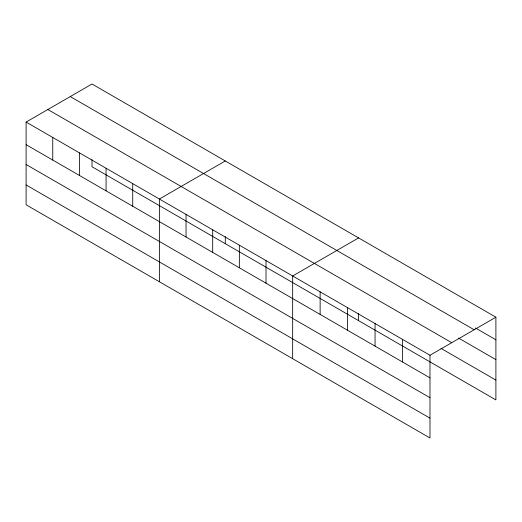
<?xml version="1.0" encoding="UTF-8"?>
<svg xmlns="http://www.w3.org/2000/svg" width="522" height="522" viewBox="0 0 522 522"><rect width="100%" height="100%" fill="white"/><g stroke="black" fill="none" stroke-linecap="round" stroke-linejoin="round"><path stroke-width="0.78" d="M26.1 122.076L429.984 355.254L429.984 437.984L26.1 204.8L26.1 122.076L92.016 84.016L495.9 317.2L495.9 399.924L92.016 166.746L92.016 159.601M225.295 160.965L159.38 199.026L159.38 281.75M358.581 237.921L292.666 275.975L292.666 358.699M429.984 355.254L495.9 317.2M475.477 328.005L495.9 339.796M70.261 96.577L474.146 329.76M458.577 338.093L495.9 359.638M47.854 109.516L451.739 342.7M440.973 348.37L495.9 380.081M26.1 144.672L429.984 377.85M26.1 164.515L429.984 397.692M26.1 184.958L429.984 418.142M402.521 339.398L402.521 361.994M375.057 323.542L375.057 346.138M358.581 313.5L358.581 320.645M347.593 307.686L347.593 330.282M320.13 291.831L320.13 314.427M266.011 260.582L266.011 283.178M239.35 245.19L239.35 267.793M225.295 236.551L225.295 243.696M212.695 229.804L212.695 252.4M186.041 214.412L186.041 237.008M132.725 183.633L132.725 206.229M106.07 168.241L106.07 190.837M79.416 152.855L79.416 175.451M52.755 137.462L52.755 160.058"/></g></svg>
